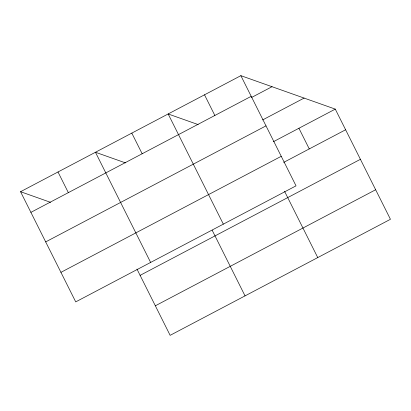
<?xml version="1.0" encoding="UTF-8"?>
<svg xmlns="http://www.w3.org/2000/svg" width="411" height="411" viewBox="0 0 411 411"><rect width="100%" height="100%" fill="white"/><g stroke="black" fill="none" stroke-linecap="round" stroke-linejoin="round"><path stroke-width="0.62" d="M240.867 75.665L296.038 185.844L75.722 301.885L20.55 191.706L240.867 75.665L335.278 109.115L390.45 219.294L170.133 335.335L136.971 269.102M30.892 212.364L251.208 96.323M251.573 97.474L272.02 86.706M262.655 119.914L304.119 98.075M45.688 241.904L266.004 125.864M273.366 141.723L335.278 109.115M60.931 272.344L281.247 156.303M283.708 162.381L345.62 129.768M140.1 275.355L360.416 159.314M155.343 305.789L375.654 189.748M198.164 124.59L168.161 113.96L223.332 224.139M125.458 162.884L95.455 152.255L150.632 262.434M20.55 191.706L50.553 202.335M298.925 128.263L309.267 148.916M284.582 191.356L317.744 257.584M204.514 94.813L214.855 115.47M212.163 230.217L245.043 295.879M131.808 133.107L142.155 153.765M58.002 171.983L68.349 192.636"/></g></svg>
